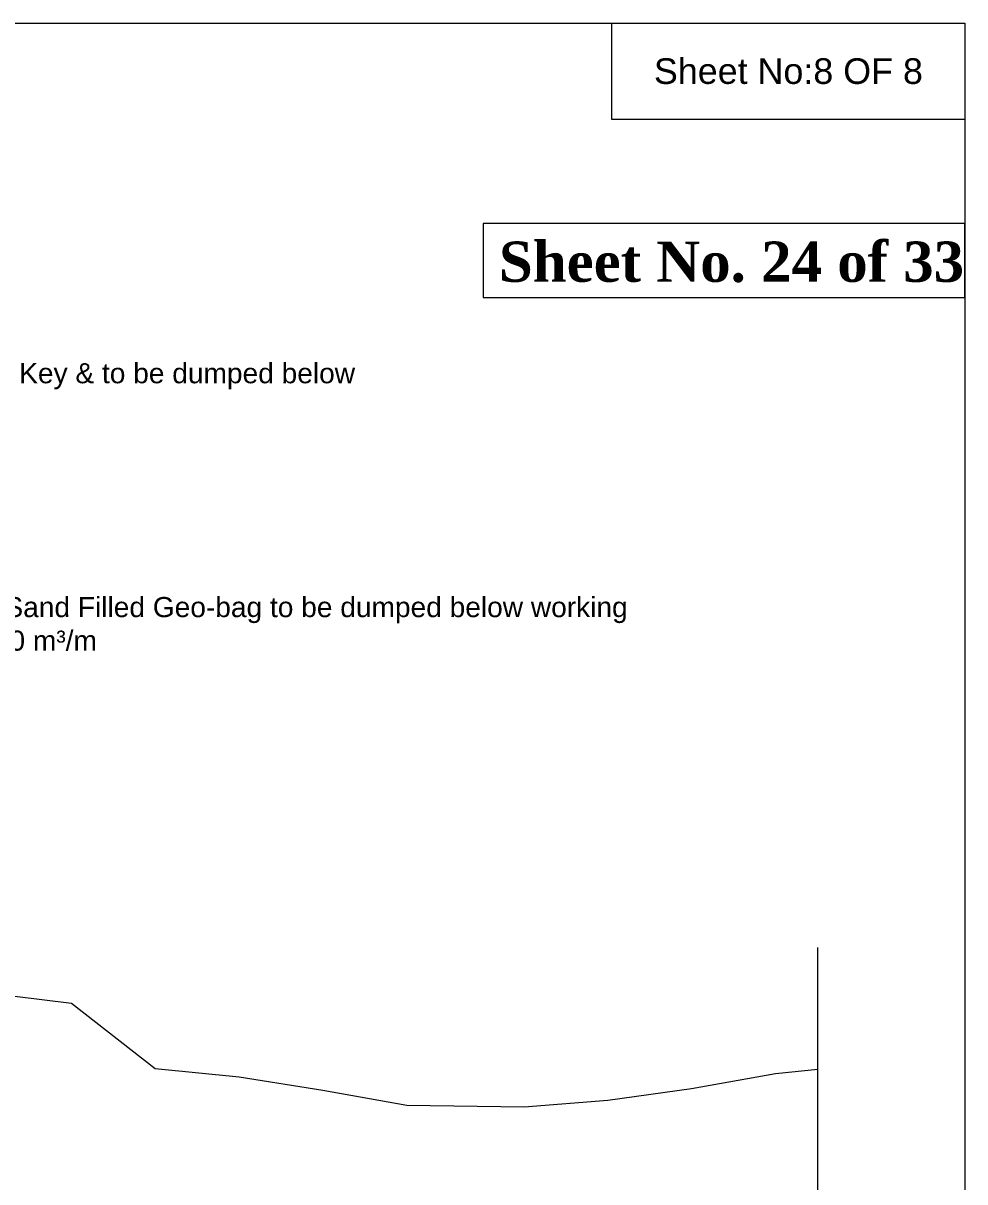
# Model space of a CAD drawing. Header units: inches. Extents: x 15 to 141071, y -30183 to 14738.
# Drawn here: x 69933.6 to 69989.8, y -9172.5 to -9103.4 of the extents above; entities that cross this region are included whole.
import ezdxf

# ---------------------------------------------------------------- set-up
doc = ezdxf.new("R2010")
doc.units = ezdxf.units.IN
doc.header["$MEASUREMENT"] = 0
doc.layers.add('LINE', color=7, linetype='Continuous')
doc.layers.add('Long Section Labels', color=7, linetype='Continuous', lineweight=9)
doc.styles.get("Standard").update_dxf_attribs({"font": 'arial.ttf'})

msp = doc.modelspace()

# ---------------------------------------------------------------- linework, layer by layer
at = {"color": 0, "linetype": 'Continuous', "lineweight": 20, "ltscale": 0.5}
msp.add_lwpolyline([(69981.041822, -9194.410176), (69981.041822, -9181.287934), (69981.990115, -9180.75045), (69980.274918, -9180.50045), (69981.041822, -9180.048186), (69981.041822, -9158.549737)], dxfattribs=at)
at = {"color": 6, "lineweight": 20}
msp.add_lwpolyline([(69931.524449, -9161.258809), (69936.524449, -9161.868809), (69941.524449, -9165.768809), (69946.524449, -9166.268809), (69951.524449, -9167.068809), (69956.524449, -9167.968809), (69963.524449, -9168.068809), (69968.524449, -9167.668809), (69973.524449, -9166.968809), (69978.524449, -9166.068809), (69981.041822, -9165.817072)], dxfattribs=at)
at = {"layer": 'LINE', "color": 7, "lineweight": 20, "ltscale": 0.5}
msp.add_lwpolyline([(69989.819275, -9115.362825), (69961.09199, -9115.362825), (69961.09199, -9119.783486), (69989.819275, -9119.783486)], close=True, dxfattribs=at)
at = {"layer": 'Long Section Labels'}
for points in [[(69798.474855, -9103.409465), (69989.819275, -9103.409465), (69989.819275, -9238.709105), (69798.474855, -9238.709105)], [(69968.771389, -9103.409465), (69989.819275, -9103.409465), (69989.819275, -9109.149798), (69968.771389, -9109.149798)]]:
    msp.add_lwpolyline(points, close=True, dxfattribs=at)

# ---------------------------------------------------------------- texts
at = {"layer": 'LINE', "color": 7, "lineweight": 20, "ltscale": 0.5, "insert": (69962.027281, -9116.436324), "char_height": 2.40520848, "width": 29.73368888, "attachment_point": 1}
msp.add_mtext('{\\fTimes New Roman|b1|i0|c0|p18;Sheet No. 24 of 33 }', dxfattribs=at)
at = {"layer": 'LINE', "color": 0, "linetype": 'ByBlock', "lineweight": 20, "ltscale": 0.5, "char_height": 1.2, "attachment_point": 1}
for s, insert in [('\\A1;Assorted C.C Blocks (including block at Key) to be placed at Key & to be dumped below\\Pworking WL  @ 47 m{\\H0.7x;\\S3^ ;} / m (Excluding Void) \\P500 x 500 x 500 --------- 60 %\\P400 x 400 x 400 --------- 40 %', (69888.318331, -9123.693239)), ('250 Kg Sand Filled Geo-bag to be dumped below working \\PWL @ 50 m³/m \\P ', (69926.751886, -9137.646872))]:
    msp.add_mtext(s, dxfattribs=dict(at, insert=insert))
at = {"layer": 'Long Section Labels', "insert": (69979.295332, -9106.279632), "char_height": 1.53075536, "attachment_point": 5}
msp.add_mtext('Sheet No:8 OF 8', dxfattribs=at)

doc.saveas('drawing.dxf')
